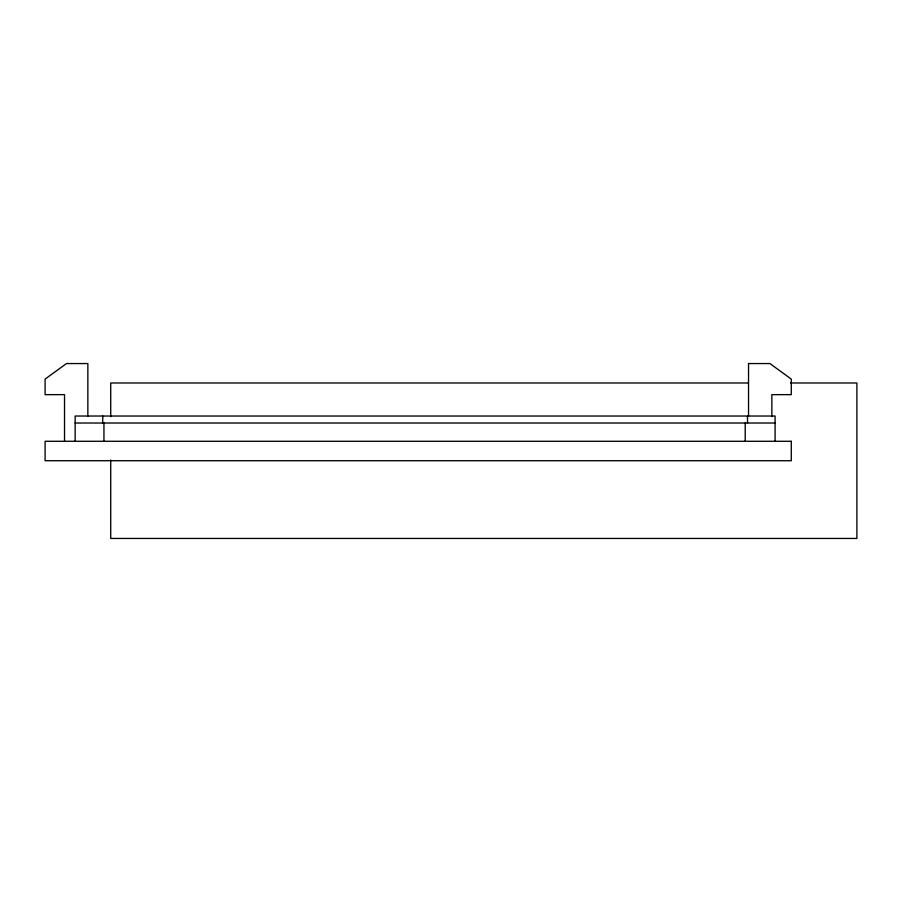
<?xml version="1.0" encoding="UTF-8"?>
<svg xmlns="http://www.w3.org/2000/svg" width="902" height="902" viewBox="0 0 902 902"><rect width="100%" height="100%" fill="white"/><g stroke="black" fill="none" stroke-linecap="round" stroke-linejoin="round"><path stroke-width="1.35" d="M748.491 382.989L110.721 382.989L110.721 416.6M790.682 382.989L856.9 382.989L856.9 538.449L110.721 538.449L110.721 460.02M75.148 423.015L775.089 423.015M775.089 441.281L775.089 416.025L75.148 416.025L75.148 441.281M771.853 416.589L771.853 394.648L791.279 394.648L791.279 379.099L769.913 363.551L748.536 363.551L748.536 416.296M747.499 416.025L747.499 423.015M745.199 423.015L745.199 441.281M103.944 423.015L103.944 441.281M102.749 416.025L102.749 423.015M87.855 416.296L87.855 363.551L66.477 363.551L45.1 379.099L45.1 394.648L64.527 394.648L64.527 441.281M791.279 441.281L45.1 441.281L45.1 460.719L791.279 460.719L791.279 441.281"/></g></svg>
